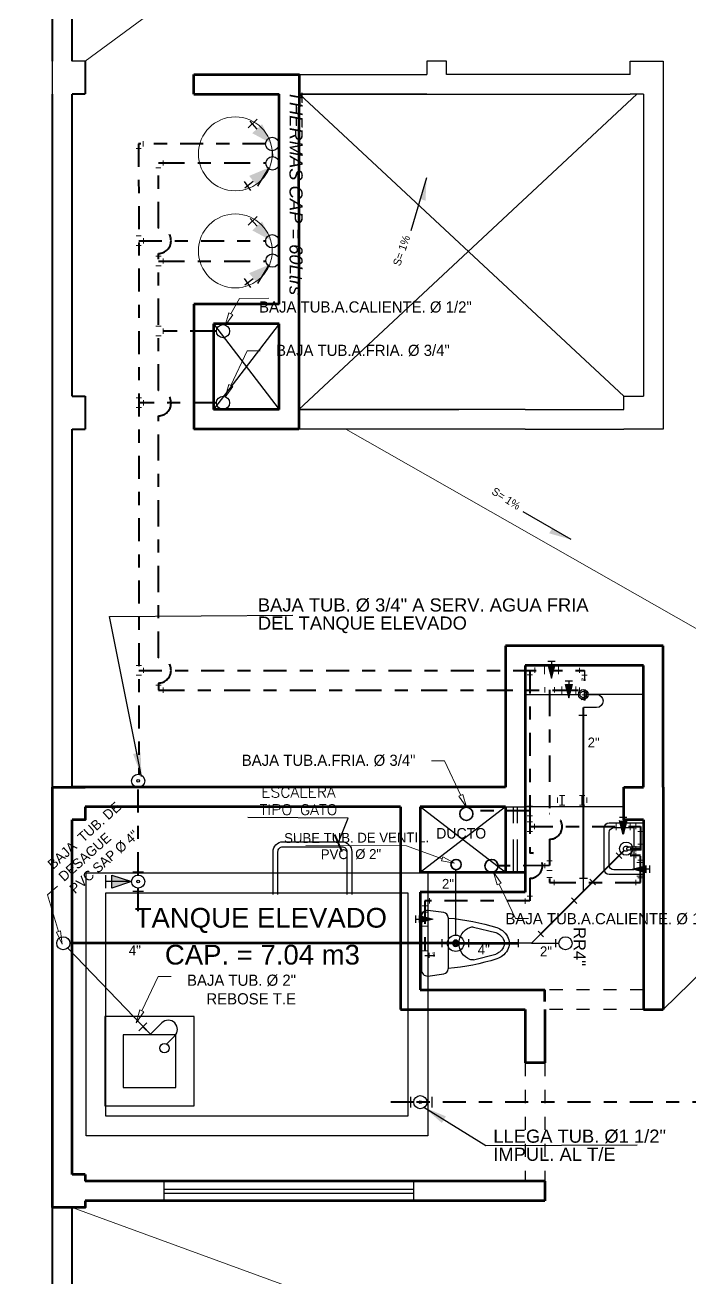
# Model space of a CAD drawing. Header units: metres. Extents: x 1996 to 3973, y 1777 to 3610.
# Drawn here: x 2066.5 to 2071.57, y 1788.77 to 1798.3 of the extents above; entities that cross this region are included whole.
import ezdxf

# ---------------------------------------------------------------- set-up
doc = ezdxf.new("R2010")
doc.units = ezdxf.units.M
for name, pattern in [('ACAD_ISO07W100', [3, 0, -3]), ('DASHDOT', [1, 0.5, -0.25, 0, -0.25]), ('DASHDOT2', [0.5, 0.25, -0.125, 0, -0.125]), ('HIDDEN', [0.375, 0.25, -0.125])]:
    doc.linetypes.add(name, pattern=pattern)
for name, color, linetype in [('0.1', 24, 'Continuous'), ('0.2', 2, 'Continuous'), ('0.3', 3, 'Continuous'), ('0.4', 4, 'Continuous'), ('AMBIENTES', 2, 'Continuous'), ('muro', 5, 'Continuous'), ('MURO-BAJO', 7, 'Continuous'), ('MUROS-ALTOS', 9, 'Continuous'), ('piso', 8, 'Continuous'), ('PROYECCION DE VIGA', 4, 'ACAD_ISO07W100'), ('PUNTO DESAGUE', 4, 'Continuous'), ('PUNTOS 0.3', 3, 'Continuous'), ('PUNTOS 0.4', 4, 'Continuous'), ('subtitulos-cori', 3, 'Continuous'), ('TEX', 1, 'Continuous'), ('TEXT', 4, 'Continuous'), ('TEXTO 0.3', 3, 'Continuous'), ('tub de  desague', 50, 'Continuous')]:
    doc.layers.add(name, color=color, linetype=linetype)
for name, color, linetype, lineweight in [('ACCESORIO', 151, 'Continuous', 25), ('Accesorios', 31, 'Continuous', 20), ('Agua', 130, 'Continuous', 25), ('AGUA CALIENTE', 3, 'DASHDOT', 40), ('AGUA FRIA', 4, 'DASHDOT', 40), ('CASCO', 252, 'Continuous', 9), ('DESAGUE-1', 1, 'Continuous', 70), ('P-SANIT', 21, 'Continuous', 18), ('puerta', 34, 'Continuous', 18), ('TEX-CORTE', 31, 'Continuous', 13), ('TEXTO INSTALACIONES', 3, 'Continuous', 30), ('ventana alta', 210, 'HIDDEN', 25), ('ventana baja', 3, 'Continuous', 25)]:
    doc.layers.add(name, color=color, linetype=linetype, lineweight=lineweight)
doc.styles.add('A-1', font='swissel.ttf', dxfattribs={"height": 0.1})
doc.styles.add('Arial Curr', font='ariali.ttf')
doc.styles.add('CANGREJO80', font='romans.shx', dxfattribs={"width": 1.08, "height": 0.08})
doc.styles.add('F-80', font='arial.ttf', dxfattribs={"height": 0.1})
doc.styles.add('huber', font='comic.ttf', dxfattribs={"height": 0.13})
doc.styles.add('L-80', font='stylu.ttf', dxfattribs={"height": 0.1})
doc.styles.add('R80-50', font='ROMANS.shx', dxfattribs={"width": 1.3, "height": 0.075})
doc.dimstyles.new('1-50', dxfattribs={"dimtxt": 0.1, "dimasz": 0.1, "dimexe": 0.1, "dimexo": 0.1, "dimgap": 0.1, "dimtad": 2, "dimzin": 1, "dimdsep": 46, "dimtxsty": 'R80-50', "dimblk": 'ARCHTICK', "dimcen": 0.09, "dimdle": 0.1, "dimclrd": 256, "dimclre": 256, "dimclrt": 3, "dimaunit": 1, "dimazin": 0, "dimtfac": 1, "dimtix": 1, "dimtmove": 0, "dimatfit": 3, "dimldrblk": 'ARCHTICK', "dimfxl": 1, "dimtolj": 1, "dimtzin": 0, "dimarcsym": 0})
doc.dimstyles.new('NOTA', dxfattribs={"dimtxt": 0.18, "dimasz": 0.18, "dimexe": 0.08, "dimexo": 0.1, "dimgap": 0.09, "dimtad": 1, "dimtoh": 1, "dimzin": 0, "dimdsep": 46, "dimtxsty": 'L-80', "dimcen": 0.09, "dimdle": 0.1, "dimclrd": 7, "dimclrt": 4, "dimadec": 0, "dimazin": 0, "dimtfac": 1, "dimtofl": 0, "dimtmove": 0, "dimatfit": 3, "dimfxl": 1, "dimtolj": 1, "dimtzin": 0, "dimarcsym": 0})

# ---------------------------------------------------------------- blocks, each defined once
blk = doc.blocks.new('inodoro')
at = {"layer": 'subtitulos-cori'}
for p, q in [((1585.5056, 993.2518), (1585.5056, 993.6423)), ((1585.6989, 993.5722), (1585.868, 993.5298)), ((1585.6987, 993.324), (1585.868, 993.3645))]:
    blk.add_line(p, q, dxfattribs=at)
for points in [[(1585.5056, 993.2518, -0.375116), (1585.4725, 993.2139), (1585.3495, 993.1972, -0.414214), (1585.3017, 993.245), (1585.3017, 993.6494, -0.414214), (1585.3495, 993.6972), (1585.4726, 993.6801, -0.374475), (1585.5056, 993.6423)], [(1585.8763, 993.328, 0.072735), (1585.9186, 993.3511, 0.106053), (1585.9566, 993.3948, 0.126698), (1585.9701, 993.4472, 0.126698), (1585.9566, 993.4996, 0.106053), (1585.9186, 993.5433, 0.072735), (1585.8763, 993.5663, 0.075527)], [(1585.868, 993.3645, 0.063348), (1585.8963, 993.3807, 0.106053), (1585.9241, 993.4126, 0.126698), (1585.933, 993.4472, 0.126698), (1585.9241, 993.4817, 0.106053), (1585.8963, 993.5137, 0.063348), (1585.868, 993.5298, 0.032432)]]:
    blk.add_lwpolyline(points, format="xyb", dxfattribs=at)
for radius in [0.0243, 0.0144]:
    blk.add_circle((1585.5627, 993.4472), radius, dxfattribs=at)
for centre, radius, start, end in [((1585.3638, 991.935), 1.7099, 72.55707, 85.24197), ((1585.7195, 993.4482), 0.1316, 112.00613, 248.16011), ((1585.6876, 993.5271), 0.0465, 75.92075, 112.00613), ((1585.3606, 994.9709), 1.7219, 274.83139, 287.4286), ((1585.6879, 993.3692), 0.0465, 248.16011, 283.45416)]:
    blk.add_arc(centre, radius, start, end, dxfattribs=at)
blk = doc.blocks.new('lavatorio')
at = {"layer": 'P-SANIT', "lineweight": 25}
for p, q in [((1585.5634, 994.2439), (1585.3017, 994.2439)), ((1585.527, 994.2075), (1585.3745, 994.2075)), ((1585.3745, 994.2075), (1585.3745, 994.0581)), ((1585.5634, 993.9233), (1585.5634, 994.1711)), ((1585.5998, 993.8869), (1585.5998, 994.2075)), ((1585.3196, 994.0581), (1585.4166, 994.0581)), ((1585.3196, 994.0363), (1585.3196, 994.0581)), ((1585.3196, 994.0363), (1585.4166, 994.0363)), ((1585.3196, 994.0363), (1585.4166, 994.0363)), ((1585.3745, 994.0363), (1585.3745, 993.8869)), ((1585.3017, 993.8504), (1585.5634, 993.8504)), ((1585.3745, 993.8869), (1585.527, 993.8869))]:
    blk.add_line(p, q, dxfattribs=at)
for centre, radius, start, end in [((1585.5634, 994.2075), 0.0364, 0, 90), ((1585.527, 994.1711), 0.0364, 0, 90), ((1585.4184, 994.0472), 0.0111, 260.69036, 99.30964), ((1585.4341, 994.0475), 0.0198, 215.06127, 148.72114), ((1585.527, 993.9233), 0.0364, 270, 0), ((1585.5634, 993.8869), 0.0364, 270, 0)]:
    blk.add_arc(centre, radius, start, end, dxfattribs=at)
blk = doc.blocks.new('_ARCHTICK')
at = {"color": 0, "linetype": 'ByBlock', "ltscale": 0.25, "const_width": 0.15}
blk.add_lwpolyline([(-0.5, -0.5), (0.5, 0.5)], dxfattribs=at)
blk = doc.blocks.new('LLAVE')
at = {"layer": '0.3'}
h = blk.add_hatch(color=256, dxfattribs=at)
h.paths.add_polyline_path([(453.0842, -43.9927), (453.0842, -44.1427), (453.1342, -43.9927)])
h.paths.add_polyline_path([(453.0842, -43.9927), (453.0342, -43.9927), (453.0842, -44.1427)])
for p, q in [((453.0342, -43.9427), (453.1342, -43.9427)), ((453.0842, -44.1427), (453.0842, -43.9427))]:
    blk.add_line(p, q, dxfattribs=at)
blk.add_lwpolyline([(453.1342, -43.9927), (453.0342, -43.9927), (453.0842, -44.1427)], close=True, dxfattribs=at)
blk = doc.blocks.new('TERM AGUA')
at = {"layer": 'Agua', "lineweight": 0, "style": 'A-1'}
for p in [(2308.2069, 1139.7761), (2308.2156, 1139.7761)]:
    blk.add_text('~', height=0.05, rotation=86.0206, dxfattribs=at).set_placement(p)
blk = doc.blocks.new('_ClosedBlank')
at = {"layer": 'TEXT', "color": 0, "lineweight": -2}
for p, q in [((-1, 0.167), (0, 0)), ((-1, 0.167), (-1, -0.167)), ((0, 0), (-1, -0.167))]:
    blk.add_line(p, q, dxfattribs=at)
blk = doc.blocks.new('li')
at = {"layer": 'TEX-CORTE', "color": 14}
blk.add_lwpolyline([(0.0426, 0.0905), (0.1661, 0.3529), (0.2661, 0.3529)], dxfattribs=at)
at = {"layer": 'TEX-CORTE', "color": 14, "xscale": 0.1, "yscale": 0.1, "zscale": 0.1, "rotation": 244.7908177663999}
blk.add_blockref('_ClosedBlank', (0, 0), dxfattribs=at)
blk = doc.blocks.new('135')
at = {"color": 6}
for q in [(2458.4627, 3486.3801), (2458.5334, 3486.2094)]:
    blk.add_line((2458.5334, 3486.3094), q, dxfattribs=at)
at = {"layer": 'PUNTOS 0.4'}
for p, q in [((2458.4839, 3486.4013), (2458.4414, 3486.3589)), ((2458.5034, 3486.2094), (2458.5634, 3486.2094))]:
    blk.add_line(p, q, dxfattribs=at)
blk = doc.blocks.new('Y0.8')
at = {"color": 4}
for p, q in [((-0.03, 0.1), (0.03, 0.1)), ((0.0919, -0.0495), (0.0495, -0.0919)), ((0.03, -0.1), (-0.03, -0.1))]:
    blk.add_line(p, q, dxfattribs=at)
at = {"color": 6}
for p, q in [((0, -0.1), (0, 0.1)), ((0, 0), (0.0707, -0.0707))]:
    blk.add_line(p, q, dxfattribs=at)
blk = doc.blocks.new('FLECHA')
blk.add_hatch(color=256).paths.add_polyline_path([(0.1, -0.05), (0.05, -0.05), (0.05, -0.25)])
blk.add_line((0.05, -0.25), (0.05, 0.25))

msp = doc.modelspace()

# ---------------------------------------------------------------- hatches: boundary and pattern name
h = msp.add_hatch(color=6)
h.dxf.hatch_style = 1
h.set_gradient(color1=(255, 0, 255), color2=(255, 51, 255), one_color=1, tint=0.6, name='CYLINDER')
h.paths.add_polyline_path([(2084.9181, 1776.7794), (2084.9181, 1805.3989), (2044.8521, 1805.3989), (2044.8521, 1776.7794)])
h.paths.add_polyline_path([(2084.8136, 1776.8884), (2084.8136, 1805.2944), (2044.9566, 1805.2944), (2044.9566, 1776.8884)], flags=16)
at = {"layer": 'ACCESORIO'}
for points in [[(2070.5393, 1793.437), (2070.483, 1793.437), (2070.5111, 1793.3315)], [(2070.5393, 1793.437), (2070.483, 1793.437), (2070.5111, 1793.3315)], [(2070.6717, 1793.287), (2070.6154, 1793.287), (2070.6436, 1793.1815)], [(2070.6717, 1793.287), (2070.6154, 1793.287), (2070.6436, 1793.1815)], [(2071.029, 1792.2477), (2071.0852, 1792.2477), (2071.0571, 1792.1422)], [(2071.029, 1792.2477), (2071.0852, 1792.2477), (2071.0571, 1792.1422)], [(2071.2347, 1791.9052), (2071.2347, 1791.849), (2071.1292, 1791.8771)], [(2071.2347, 1791.9052), (2071.2347, 1791.849), (2071.1292, 1791.8771)], [(2069.5008, 1791.4696), (2069.5008, 1791.5258), (2069.6063, 1791.4977)], [(2069.5008, 1791.4696), (2069.5008, 1791.5258), (2069.6063, 1791.4977)]]:
    msp.add_hatch(color=256, dxfattribs=at).paths.add_polyline_path(points)
at = {"layer": 'Agua', "linetype": 'Continuous'}
h = msp.add_hatch(color=4, dxfattribs=at)
h.paths.add_polyline_path([(2068.3605, 1797.4394), (2068.341, 1797.4216), (2068.2325, 1797.48), (2068.3075, 1797.5481)])
h.paths.add_polyline_path([(2068.341, 1797.4216), (2068.3605, 1797.4394), (2068.3792, 1797.4011)])
h = msp.add_hatch(color=4, dxfattribs=at)
h.paths.add_polyline_path([(2068.3205, 1797.2018), (2068.3371, 1797.1813), (2068.2728, 1797.0762), (2068.209, 1797.1549)])
h.paths.add_polyline_path([(2068.3371, 1797.1813), (2068.3205, 1797.2018), (2068.3597, 1797.2183)])
h = msp.add_hatch(color=4, dxfattribs=at)
h.paths.add_polyline_path([(2068.3605, 1796.6992), (2068.341, 1796.6815), (2068.2325, 1796.7399), (2068.3075, 1796.8079)])
h.paths.add_polyline_path([(2068.341, 1796.6815), (2068.3605, 1796.6992), (2068.3792, 1796.661)])
h = msp.add_hatch(color=4, dxfattribs=at)
h.paths.add_polyline_path([(2068.3205, 1796.4617), (2068.3371, 1796.4412), (2068.2728, 1796.3361), (2068.209, 1796.4148)])
h.paths.add_polyline_path([(2068.3371, 1796.4412), (2068.3205, 1796.4617), (2068.3597, 1796.4782)])

# ---------------------------------------------------------------- linework, layer by layer
for p, q in [((2070.5932, 1792.3661), (2070.5932, 1792.4395)), ((2070.7446, 1792.3661), (2070.7446, 1792.4395))]:
    msp.add_line(p, q)
at = {"color": 234}
for p, q in [((2067.5614, 1789.4426), (2069.4614, 1789.4426)), ((2067.5614, 1789.4126), (2069.4614, 1789.4126))]:
    msp.add_line(p, q, dxfattribs=at)
at = {"color": 1}
for points in [[(2066.9684, 1791.8487), (2069.5684, 1791.8487), (2069.5684, 1789.8487), (2066.9684, 1789.8487)], [(2067.1184, 1791.6987), (2069.4184, 1791.6987), (2069.4184, 1789.9987), (2067.1184, 1789.9987)]]:
    msp.add_lwpolyline(points, close=True, dxfattribs=at)
for centre in [(2067.3638, 1792.5497), (2067.3638, 1791.7833), (2069.5122, 1790.1042)]:
    msp.add_circle(centre, 0.01)
at = {"layer": '0.1'}
for p, q in [((2070.7287, 1793.2048), (2070.3114, 1793.2048)), ((2071.2114, 1793.2074), (2070.7787, 1793.2074))]:
    msp.add_line(p, q, dxfattribs=at)
msp.add_circle((2070.7537, 1793.2074), 0.025, dxfattribs=at)
at = {"layer": '0.2'}
msp.add_line((2071.0614, 1792.3526), (2070.3114, 1792.3526), dxfattribs=at)
for points in [[(2067.11, 1790.0762), (2067.79, 1790.0762), (2067.79, 1790.7562), (2067.11, 1790.7562)], [(2067.25, 1790.2162), (2067.65, 1790.2162), (2067.65, 1790.6162), (2067.25, 1790.6162)]]:
    msp.add_lwpolyline(points, close=True, dxfattribs=at)
at = {"layer": '0.3', "ltscale": 0.7}
for points in [[(2068.3906, 1791.6862), (2068.3906, 1792.0112, -0.414214), (2068.4656, 1792.0862), (2068.9156, 1792.0862, -0.414214), (2068.9906, 1792.0112), (2068.9906, 1791.6862)], [(2068.4281, 1791.6862), (2068.4281, 1792.0112, -0.414214), (2068.4656, 1792.0487), (2068.9156, 1792.0487, -0.414214), (2068.9531, 1792.0112), (2068.9531, 1791.6862)]]:
    msp.add_lwpolyline(points, format="xyb", dxfattribs=at)
at = {"layer": '0.3'}
for centre, radius in [((2068.0098, 1795.9734), 0.05), ((2067.3638, 1791.7833), 0.05), ((2067.5638, 1790.5154), 0.035), ((2067.5638, 1790.5154), 0.035)]:
    msp.add_circle(centre, radius, dxfattribs=at)
at = {"layer": '0.3', "color": 2}
for centre in [(2068.0098, 1795.4279), (2067.3638, 1792.5497), (2069.5122, 1790.1042)]:
    msp.add_circle(centre, 0.05, dxfattribs=at)
at = {"layer": '0.3', "color": 2, "lineweight": 35}
msp.add_circle((2069.8627, 1792.2992), 0.05, dxfattribs=at)
at = {"layer": '0.3', "lineweight": 35}
msp.add_circle((2070.0547, 1791.9026), 0.05, dxfattribs=at)
at = {"layer": '0.3', "color": 6}
msp.add_circle((2066.7936, 1791.3137), 0.05, dxfattribs=at)
at = {"layer": '0.4', "lineweight": 40}
for p, q in [((2066.7114, 1798.0276), (2066.7114, 1802.7026)), ((2066.8614, 1798.0276), (2066.8614, 1800.5813)), ((2066.9614, 1798.0276), (2066.9614, 1797.7796)), ((2066.7114, 1795.1776), (2066.7114, 1797.7776)), ((2066.8614, 1795.4776), (2066.8614, 1797.7776)), ((2066.8614, 1795.4776), (2066.8614, 1797.7776)), ((2066.9614, 1797.7776), (2066.8614, 1797.7776)), ((2066.8614, 1795.4776), (2066.9614, 1795.4776)), ((2066.9614, 1795.4776), (2066.9614, 1795.2276)), ((2066.8614, 1792.5026), (2066.8614, 1795.2276)), ((2066.8614, 1795.2276), (2066.9614, 1795.2276)), ((2066.7114, 1794.9276), (2066.7114, 1795.1776)), ((2066.7114, 1792.5026), (2066.7114, 1794.9276)), ((2066.7114, 1787.0026), (2066.7114, 1789.3026)), ((2066.8614, 1787.0026), (2066.8614, 1789.3026))]:
    msp.add_line(p, q, dxfattribs=at)
at = {"layer": '0.4'}
for p, q in [((2066.7114, 1797.7776), (2066.7114, 1798.0276)), ((2066.8614, 1798.0276), (2066.8614, 1798.0776)), ((2066.9614, 1798.0276), (2066.8614, 1798.0276)), ((2068.5914, 1797.9276), (2069.5614, 1797.9276)), ((2068.5914, 1797.9276), (2069.5614, 1797.9276)), ((2071.1114, 1797.9276), (2069.7114, 1797.9276)), ((2068.5864, 1797.7776), (2069.7114, 1797.7775)), ((2068.5864, 1795.3776), (2071.1614, 1797.7776)), ((2069.5614, 1797.7776), (2068.5914, 1797.7776)), ((2068.5914, 1797.7776), (2071.0614, 1795.4776)), ((2069.7114, 1797.7776), (2071.1114, 1797.7776)), ((2071.2114, 1797.7776), (2071.2114, 1795.4776)), ((2071.3614, 1797.7776), (2071.3614, 1795.4776)), ((2070.3114, 1795.3776), (2068.5864, 1795.3776)), ((2068.5864, 1795.3776), (2069.8064, 1795.3776)), ((2070.3114, 1795.3776), (2071.0614, 1795.3776)), ((2070.1614, 1795.2276), (2068.5864, 1795.2276)), ((2069.8064, 1795.2276), (2068.5864, 1795.2276)), ((2070.3114, 1795.2276), (2070.1614, 1795.2276)), ((2070.3114, 1795.2276), (2071.0614, 1795.2276))]:
    msp.add_line(p, q, dxfattribs=at)
at = {"layer": '0.4', "ltscale": 0.35}
for p, q in [((2067.3238, 1791.8583), (2067.4038, 1791.8583)), ((2067.4038, 1791.7083), (2067.3238, 1791.7083)), ((2069.4372, 1790.1442), (2069.4372, 1790.0642)), ((2069.6005, 1790.1442), (2069.6005, 1790.0642))]:
    msp.add_line(p, q, dxfattribs=at)
at = {"layer": '0.4'}
for points in [[(2069.7114, 1797.9276), (2069.7114, 1798.0276), (2069.5614, 1798.0276), (2069.5614, 1797.9276)], [(2071.1114, 1797.9276), (2071.1114, 1798.0276), (2071.3614, 1798.0276)], [(2071.3614, 1798.0276), (2071.3614, 1798.0276), (2071.3614, 1797.7776)], [(2069.5614, 1797.7776), (2069.5614, 1797.7776), (2069.7114, 1797.7776)], [(2071.2114, 1797.7776), (2071.1114, 1797.7776)], [(2071.0614, 1795.3776), (2071.0614, 1795.4776), (2071.2114, 1795.4776)], [(2071.3614, 1795.4776), (2071.3614, 1795.2276), (2071.0614, 1795.2276)]]:
    msp.add_lwpolyline(points, dxfattribs=at)
at = {"layer": 'ACCESORIO'}
for p, q in [((2070.483, 1793.4615), (2070.5393, 1793.4615)), ((2070.483, 1793.4615), (2070.5393, 1793.4615)), ((2070.483, 1793.437), (2070.5111, 1793.3315)), ((2070.483, 1793.437), (2070.5111, 1793.3315)), ((2070.5111, 1793.4615), (2070.5111, 1793.437)), ((2070.5111, 1793.4615), (2070.5111, 1793.437)), ((2070.5111, 1793.3315), (2070.5393, 1793.437)), ((2070.5111, 1793.3315), (2070.5393, 1793.437)), ((2070.6154, 1793.3115), (2070.6717, 1793.3115)), ((2070.6154, 1793.3115), (2070.6717, 1793.3115)), ((2070.6154, 1793.287), (2070.6436, 1793.1815)), ((2070.6154, 1793.287), (2070.6436, 1793.1815)), ((2070.6436, 1793.3115), (2070.6436, 1793.287)), ((2070.6436, 1793.3115), (2070.6436, 1793.287)), ((2070.6436, 1793.1815), (2070.6717, 1793.287)), ((2070.6436, 1793.1815), (2070.6717, 1793.287)), ((2071.0852, 1792.2722), (2071.029, 1792.2722)), ((2071.0852, 1792.2722), (2071.029, 1792.2722)), ((2071.0571, 1792.2722), (2071.0571, 1792.2477)), ((2071.0571, 1792.2722), (2071.0571, 1792.2477)), ((2071.0571, 1792.1422), (2071.029, 1792.2477)), ((2071.0571, 1792.1422), (2071.029, 1792.2477)), ((2071.0852, 1792.2477), (2071.0571, 1792.1422)), ((2071.0852, 1792.2477), (2071.0571, 1792.1422)), ((2071.1292, 1791.8771), (2071.2347, 1791.9052)), ((2071.1292, 1791.8771), (2071.2347, 1791.9052)), ((2071.2592, 1791.849), (2071.2592, 1791.9052)), ((2071.2592, 1791.849), (2071.2592, 1791.9052)), ((2071.2347, 1791.849), (2071.1292, 1791.8771)), ((2071.2347, 1791.849), (2071.1292, 1791.8771)), ((2071.2592, 1791.8771), (2071.2347, 1791.8771)), ((2069.4763, 1791.5258), (2069.4763, 1791.4696)), ((2069.4763, 1791.5258), (2069.4763, 1791.4696)), ((2069.5008, 1791.5258), (2069.6063, 1791.4977)), ((2069.5008, 1791.5258), (2069.6063, 1791.4977)), ((2069.4763, 1791.4977), (2069.5008, 1791.4977)), ((2069.4763, 1791.4977), (2069.5008, 1791.4977)), ((2069.6063, 1791.4977), (2069.5008, 1791.4696)), ((2069.6063, 1791.4977), (2069.5008, 1791.4696))]:
    msp.add_line(p, q, dxfattribs=at)
at = {"layer": 'Accesorios'}
for p, q in [((2067.403, 1797.3792), (2067.403, 1797.4192)), ((2067.403, 1797.4192), (2067.403, 1797.3792)), ((2067.3874, 1797.3625), (2067.3474, 1797.3625)), ((2067.5531, 1797.2332), (2067.5531, 1797.2732)), ((2067.5531, 1797.2732), (2067.5531, 1797.2332)), ((2067.5375, 1797.2165), (2067.4975, 1797.2165)), ((2067.3877, 1796.6978), (2067.3477, 1796.6978)), ((2067.4034, 1796.6411), (2067.4034, 1796.6811)), ((2067.4034, 1796.6811), (2067.4034, 1796.6411)), ((2067.3877, 1796.6244), (2067.3477, 1796.6244)), ((2067.5378, 1796.5436), (2067.4978, 1796.5436)), ((2067.5378, 1796.4702), (2067.4978, 1796.4702)), ((2067.5535, 1796.4869), (2067.5535, 1796.5269)), ((2067.5535, 1796.5269), (2067.5535, 1796.4869)), ((2067.5377, 1796.0102), (2067.4977, 1796.0102)), ((2067.5534, 1795.9534), (2067.5534, 1795.9934)), ((2067.5534, 1795.9934), (2067.5534, 1795.9534)), ((2067.5377, 1795.9367), (2067.4977, 1795.9367)), ((2067.3883, 1795.4646), (2067.3483, 1795.4646)), ((2067.404, 1795.4079), (2067.404, 1795.4479)), ((2067.404, 1795.4479), (2067.404, 1795.4079)), ((2067.3883, 1795.3912), (2067.3483, 1795.3912)), ((2067.3893, 1793.4279), (2067.3493, 1793.4279)), ((2067.405, 1793.3712), (2067.405, 1793.4112)), ((2067.405, 1793.4112), (2067.405, 1793.3712)), ((2070.3097, 1793.372), (2070.3097, 1793.412)), ((2070.3832, 1793.372), (2070.3832, 1793.412)), ((2070.4584, 1793.4193), (2070.4584, 1793.363)), ((2070.4584, 1793.4193), (2070.4584, 1793.363)), ((2070.5639, 1793.4193), (2070.5639, 1793.363)), ((2070.5639, 1793.4193), (2070.5639, 1793.363)), ((2070.7254, 1793.3712), (2070.7254, 1793.4112)), ((2070.7254, 1793.3712), (2070.7254, 1793.4112)), ((2067.3893, 1793.3545), (2067.3493, 1793.3545)), ((2070.3665, 1793.3564), (2070.3265, 1793.3564)), ((2070.3265, 1793.3564), (2070.3665, 1793.3564)), ((2070.7421, 1793.3555), (2070.7821, 1793.3555)), ((2070.7821, 1793.3555), (2070.7421, 1793.3555)), ((2070.7421, 1793.3555), (2070.7821, 1793.3555)), ((2070.7821, 1793.3555), (2070.7421, 1793.3555)), ((2067.5378, 1793.2779), (2067.4978, 1793.2779)), ((2067.5535, 1793.2212), (2067.5535, 1793.2612)), ((2067.5535, 1793.2612), (2067.5535, 1793.2212)), ((2070.4597, 1793.2229), (2070.4597, 1793.2629)), ((2070.5332, 1793.2229), (2070.5332, 1793.2629)), ((2070.5908, 1793.2693), (2070.5908, 1793.213)), ((2070.5908, 1793.2693), (2070.5908, 1793.213)), ((2070.6963, 1793.2693), (2070.6963, 1793.213)), ((2070.6963, 1793.2693), (2070.6963, 1793.213)), ((2070.7253, 1793.2212), (2070.7253, 1793.2612)), ((2070.7253, 1793.2212), (2070.7253, 1793.2612)), ((2070.5165, 1793.2072), (2070.4765, 1793.2072)), ((2070.4765, 1793.2072), (2070.5165, 1793.2072)), ((2070.742, 1793.2055), (2070.782, 1793.2055)), ((2070.782, 1793.2055), (2070.742, 1793.2055)), ((2070.742, 1793.2055), (2070.782, 1793.2055)), ((2070.782, 1793.2055), (2070.742, 1793.2055)), ((2070.5576, 1792.3828), (2070.5576, 1792.4228)), ((2070.5576, 1792.4228), (2070.5576, 1792.3828)), ((2070.5732, 1792.4395), (2070.6132, 1792.4395)), ((2070.5732, 1792.3661), (2070.6132, 1792.3661)), ((2070.7646, 1792.4395), (2070.7246, 1792.4395)), ((2070.7646, 1792.3661), (2070.7246, 1792.3661)), ((2070.7803, 1792.3828), (2070.7803, 1792.4228)), ((2070.7803, 1792.4228), (2070.7803, 1792.3828)), ((2070.3108, 1792.3001), (2070.3108, 1792.3401)), ((2070.3108, 1792.3401), (2070.3108, 1792.3001)), ((2070.3265, 1792.3568), (2070.3665, 1792.3568)), ((2070.3265, 1792.2834), (2070.3665, 1792.2834)), ((2070.3665, 1792.2386), (2070.3265, 1792.2386)), ((2070.3821, 1792.1819), (2070.3821, 1792.2219)), ((2070.3821, 1792.2219), (2070.3821, 1792.1819)), ((2071.0044, 1792.23), (2071.0044, 1792.1738)), ((2071.0044, 1792.23), (2071.0044, 1792.1738)), ((2071.1098, 1792.23), (2071.1098, 1792.1738)), ((2071.1098, 1792.23), (2071.1098, 1792.1738)), ((2071.1532, 1792.1819), (2071.1532, 1792.2219)), ((2071.1532, 1792.2219), (2071.1532, 1792.1819)), ((2070.3665, 1792.1652), (2070.3265, 1792.1652)), ((2071.1689, 1792.1652), (2071.2089, 1792.1652)), ((2071.1522, 1792.053), (2071.1522, 1792.013)), ((2071.1522, 1791.9617), (2071.1522, 1792.0017)), ((2071.1689, 1792.0687), (2071.2089, 1792.0687)), ((2071.2089, 1792.0687), (2071.1689, 1792.0687)), ((2070.4608, 1791.9246), (2070.4608, 1791.8846)), ((2070.4764, 1791.9413), (2070.5164, 1791.9413)), ((2071.217, 1791.9298), (2071.1608, 1791.9298)), ((2071.217, 1791.9298), (2071.1608, 1791.9298)), ((2071.1689, 1791.9461), (2071.2089, 1791.9461)), ((2071.2089, 1791.9461), (2071.1689, 1791.9461)), ((2070.4764, 1791.8679), (2070.5164, 1791.8679)), ((2070.5164, 1791.8137), (2070.4764, 1791.8137)), ((2070.5321, 1791.757), (2070.5321, 1791.797)), ((2070.5321, 1791.797), (2070.5321, 1791.757)), ((2071.1532, 1791.7559), (2071.1532, 1791.7959)), ((2071.1532, 1791.7959), (2071.1532, 1791.7559)), ((2071.217, 1791.8244), (2071.1608, 1791.8244)), ((2071.217, 1791.8244), (2071.1608, 1791.8244)), ((2071.1689, 1791.8126), (2071.2089, 1791.8126)), ((2069.5666, 1791.5993), (2069.5266, 1791.5993)), ((2069.5823, 1791.616), (2069.5823, 1791.656)), ((2069.5823, 1791.656), (2069.5823, 1791.616)), ((2070.3108, 1791.615), (2070.3108, 1791.655)), ((2070.3108, 1791.655), (2070.3108, 1791.615)), ((2070.3265, 1791.6717), (2070.3665, 1791.6717)), ((2069.5185, 1791.5504), (2069.5747, 1791.5504)), ((2069.5185, 1791.5504), (2069.5747, 1791.5504)), ((2069.5185, 1791.445), (2069.5747, 1791.445)), ((2069.5185, 1791.445), (2069.5747, 1791.445)), ((2069.5297, 1791.2565), (2069.5697, 1791.2565)), ((2069.5297, 1791.2565), (2069.5697, 1791.2565)), ((2069.5805, 1791.2019), (2069.5805, 1791.2419)), ((2069.5805, 1791.2419), (2069.5805, 1791.2019)), ((2069.5805, 1791.2019), (2069.5805, 1791.2419)), ((2069.5805, 1791.2419), (2069.5805, 1791.2019))]:
    msp.add_line(p, q, dxfattribs=at)
at = {"layer": 'Agua', "color": 4, "linetype": 'Continuous'}
for p, q in [((2068.2697, 1797.5867), (2068.2026, 1797.521)), ((2068.2692, 1797.5113), (2068.2155, 1797.5705)), ((2068.3597, 1797.2183), (2068.2728, 1797.0762)), ((2068.1713, 1797.113), (2068.2185, 1797.0447)), ((2068.2386, 1797.1124), (2068.1765, 1797.0621)), ((2068.2697, 1796.8466), (2068.2026, 1796.7809)), ((2068.2692, 1796.7711), (2068.2155, 1796.8303)), ((2068.3597, 1796.4782), (2068.2728, 1796.3361)), ((2068.1713, 1796.3728), (2068.2185, 1796.3046)), ((2068.2386, 1796.3723), (2068.1765, 1796.322))]:
    msp.add_line(p, q, dxfattribs=at)
at = {"layer": 'Agua'}
for p, q in [((2070.7621, 1793.3912), (2070.7621, 1793.3132)), ((2070.7621, 1793.3912), (2070.7621, 1793.3132)), ((2071.1889, 1792.033), (2071.1109, 1792.033)), ((2069.5466, 1791.2219), (2069.6228, 1791.2219)), ((2069.5466, 1791.2219), (2069.6228, 1791.2219))]:
    msp.add_line(p, q, dxfattribs=at)
at = {"layer": 'Agua', "color": 4, "linetype": 'Continuous'}
for centre in [(2068.3843, 1797.3978), (2068.387, 1797.2505), (2068.3843, 1796.6576), (2068.387, 1796.5103)]:
    msp.add_circle(centre, 0.0509, dxfattribs=at)
at = {"layer": 'AGUA CALIENTE', "linetype": 'DASHDOT2', "ltscale": 0.8}
for p, q in [((2067.5175, 1797.2532), (2068.3362, 1797.2532)), ((2067.5177, 1796.7575), (2067.5177, 1797.2532)), ((2067.5177, 1795.5207), (2067.5177, 1796.5648)), ((2067.5178, 1796.5069), (2068.3362, 1796.5069)), ((2067.9598, 1795.9734), (2067.5177, 1795.9734)), ((2067.5177, 1793.4873), (2067.5177, 1795.3281)), ((2067.3693, 1793.2412), (2067.3694, 1793.2412)), ((2067.5177, 1793.2947), (2067.5178, 1793.2412)), ((2067.5178, 1793.2412), (2070.7621, 1793.2412)), ((2070.4965, 1793.242), (2070.4964, 1792.2982)), ((2070.762, 1793.2412), (2070.762, 1793.1632)), ((2070.762, 1793.2412), (2070.762, 1793.1632)), ((2070.4964, 1792.1056), (2070.4964, 1791.777)), ((2071.1889, 1791.9817), (2071.1109, 1791.9818)), ((2071.1889, 1791.777), (2071.1889, 1791.9817)), ((2070.4964, 1791.9056), (2070.1047, 1791.9026)), ((2070.4964, 1791.777), (2071.1889, 1791.777))]:
    msp.add_line(p, q, dxfattribs=at)
for centre in [(2067.5177, 1796.6611), (2067.5177, 1795.4244), (2067.5177, 1793.391), (2070.4964, 1792.2019)]:
    msp.add_arc(centre, 0.0963, 270, 90, dxfattribs=at)
at = {"layer": 'AGUA FRIA', "ltscale": 0.35}
for p, q in [((2067.3674, 1797.3992), (2067.3697, 1792.5993)), ((2068.3334, 1797.3978), (2067.3674, 1797.3992)), ((2067.3677, 1796.6611), (2068.3392, 1796.6611)), ((2067.9598, 1795.4279), (2067.3683, 1795.4279)), ((2067.3693, 1793.3912), (2070.7621, 1793.3912)), ((2070.3465, 1793.3912), (2070.3465, 1792.3212)), ((2067.3638, 1791.8333), (2067.3638, 1792.4997)), ((2070.3465, 1792.3212), (2069.9076, 1792.3212)), ((2070.3465, 1792.3212), (2070.3465, 1792.0008)), ((2070.3465, 1792.2019), (2071.1889, 1792.2019)), ((2071.1889, 1792.2019), (2071.1889, 1792.033)), ((2070.3465, 1791.8081), (2070.3465, 1791.636)), ((2067.3609, 1791.7333), (2067.3609, 1791.5549)), ((2070.3465, 1791.636), (2069.5466, 1791.636)), ((2069.5466, 1791.636), (2069.5466, 1791.2219)), ((2069.4622, 1790.1042), (2069.2838, 1790.1042)), ((2072.2336, 1790.1042), (2069.4184, 1790.1042))]:
    msp.add_line(p, q, dxfattribs=at)
msp.add_arc((2070.3465, 1791.9045), 0.0963, 270, 90, dxfattribs=at)
at = {"layer": 'CASCO', "linetype": 'Continuous'}
for p, q in [((2071.2573, 1801.1994), (2066.9614, 1798.0276)), ((2073.3245, 1792.7324), (2068.9443, 1795.2276)), ((2073.3245, 1792.7324), (2071.3614, 1790.8085)), ((2071.539, 1787.5945), (2066.8614, 1789.3026))]:
    msp.add_line(p, q, dxfattribs=at)
at = {"layer": 'DESAGUE-1'}
for q in [(2066.8436, 1791.3137), (2070.2592, 1791.3137)]:
    msp.add_line((2069.7816, 1791.3137), q, dxfattribs=at)
at = {"layer": 'muro', "lineweight": 60}
for p, q in [((2067.7864, 1797.9276), (2068.5914, 1797.9276)), ((2067.7864, 1797.7776), (2067.7864, 1797.9276)), ((2068.5864, 1796.9356), (2068.5914, 1797.9276)), ((2067.7864, 1797.7776), (2068.4364, 1797.7776)), ((2068.4364, 1797.6276), (2068.4364, 1797.7776)), ((2068.4364, 1796.9356), (2068.4364, 1797.6276)), ((2068.4364, 1796.1776), (2068.4364, 1796.9356)), ((2068.5864, 1796.9356), (2068.5864, 1795.2276)), ((2068.4364, 1796.1776), (2067.7864, 1796.1776)), ((2067.7864, 1796.1776), (2067.7864, 1795.3776)), ((2068.4364, 1796.0276), (2067.9364, 1796.0276)), ((2067.9364, 1796.0276), (2067.9364, 1795.3776)), ((2068.4364, 1795.3776), (2068.4364, 1796.0276)), ((2068.4364, 1795.3776), (2068.4364, 1796.0276)), ((2067.7864, 1795.3776), (2067.7864, 1795.2276)), ((2068.4364, 1795.3776), (2067.9364, 1795.3776)), ((2068.5864, 1795.2276), (2067.7864, 1795.2276)), ((2070.1614, 1793.5776), (2070.1614, 1792.5026)), ((2071.3614, 1793.5776), (2070.1614, 1793.5776)), ((2071.3614, 1792.5026), (2071.3614, 1793.5776)), ((2070.3114, 1793.4276), (2070.3114, 1791.7026)), ((2071.2114, 1793.4276), (2070.3114, 1793.4276)), ((2071.2114, 1792.5026), (2071.2114, 1793.4276)), ((2068.2521, 1792.5026), (2066.8614, 1792.5026)), ((2068.2521, 1792.5026), (2066.8614, 1792.5026)), ((2070.1614, 1792.5026), (2068.166, 1792.5026)), ((2070.1614, 1792.5026), (2068.166, 1792.5026)), ((2070.3114, 1792.5026), (2070.3114, 1792.5026)), ((2071.0614, 1792.5026), (2071.2114, 1792.5026)), ((2071.0614, 1792.2526), (2071.0614, 1792.5026)), ((2071.3614, 1792.5026), (2071.3614, 1790.8085)), ((2069.3614, 1792.3526), (2066.9614, 1792.3526)), ((2069.3614, 1792.3526), (2069.3614, 1790.8085)), ((2070.1614, 1792.3526), (2069.5114, 1792.3526)), ((2069.5114, 1792.3526), (2069.5114, 1791.8526)), ((2070.1614, 1792.3526), (2070.1614, 1791.8526)), ((2066.7114, 1789.3026), (2066.7114, 1792.2526)), ((2066.8614, 1789.5526), (2066.8614, 1792.2526)), ((2071.2114, 1792.2526), (2071.0614, 1792.2526)), ((2071.2114, 1792.2526), (2071.2114, 1790.8085)), ((2070.3114, 1791.8526), (2069.5114, 1791.8526)), ((2070.3114, 1791.7026), (2069.5114, 1791.7026)), ((2069.5114, 1791.7026), (2069.5114, 1790.9585)), ((2069.5114, 1790.9585), (2070.4614, 1790.9585)), ((2070.4614, 1790.871), (2070.4614, 1790.9585)), ((2069.3614, 1790.8085), (2070.3114, 1790.8085)), ((2070.3114, 1790.8085), (2070.3114, 1790.4026)), ((2070.4614, 1790.8085), (2070.4614, 1790.4026)), ((2071.2114, 1790.8085), (2071.3614, 1790.8085)), ((2070.4614, 1790.4026), (2070.3114, 1790.4026)), ((2066.9614, 1789.5526), (2066.8614, 1789.5526)), ((2070.3114, 1789.5026), (2066.9614, 1789.5026)), ((2070.4614, 1789.5026), (2070.3114, 1789.5026)), ((2070.4614, 1789.5026), (2070.4614, 1789.3526)), ((2070.4614, 1789.3526), (2066.9614, 1789.3526))]:
    msp.add_line(p, q, dxfattribs=at)
for points in [[(2066.7114, 1792.2526), (2066.7114, 1792.5026)], [(2066.7114, 1792.5026), (2066.9614, 1792.5026)], [(2066.9614, 1792.3526), (2066.9614, 1792.2526), (2066.8614, 1792.2526)], [(2066.9614, 1789.5526), (2066.9614, 1789.5026)], [(2066.9614, 1789.5526), (2066.9614, 1789.5026)], [(2066.9614, 1789.3526), (2066.9614, 1789.3026), (2066.7114, 1789.3026)], [(2066.9614, 1789.3526), (2066.9614, 1789.3026), (2066.8614, 1789.3026)]]:
    msp.add_lwpolyline(points, dxfattribs=at)
at = {"layer": 'MURO-BAJO'}
msp.add_line((2068.3843, 1797.3468), (2068.3856, 1797.3014), dxfattribs=at)
at = {"layer": 'piso'}
for p, q in [((2067.9364, 1796.0276), (2068.4364, 1795.3776)), ((2068.4364, 1796.0276), (2067.9364, 1795.3776)), ((2070.1614, 1791.8526), (2069.5114, 1792.3526)), ((2070.1614, 1792.3526), (2069.5114, 1791.8526))]:
    msp.add_line(p, q, dxfattribs=at)
at = {"layer": 'PROYECCION DE VIGA', "ltscale": 0.035}
for p, q in [((2071.2114, 1790.9585), (2070.4614, 1790.9585)), ((2071.2114, 1790.8085), (2070.4614, 1790.8085)), ((2070.3114, 1790.4026), (2070.3114, 1789.5026)), ((2070.4614, 1790.4026), (2070.4614, 1789.5026))]:
    msp.add_line(p, q, dxfattribs=at)
at = {"layer": 'puerta'}
for centre in [(2068.1035, 1797.3228), (2068.1035, 1796.584)]:
    msp.add_circle(centre, 0.2814, dxfattribs=at)
at = {"layer": 'PUNTO DESAGUE'}
for p, q in [((2070.7798, 1793.0474), (2070.7198, 1793.047)), ((2067.4295, 1790.7076), (2067.37, 1790.6483))]:
    msp.add_line(p, q, dxfattribs=at)
msp.add_lwpolyline([(2067.5805, 1790.5461), (2067.6425, 1790.6079, 1), (2067.5437, 1790.7071), (2067.4569, 1790.6206), (2067.3997, 1790.678)], format="xyb", dxfattribs=at)
at = {"layer": 'PUNTOS 0.3', "color": 114}
for p, q in [((2069.678, 1791.2837), (2069.678, 1791.3437)), ((2069.8813, 1791.2837), (2069.8813, 1791.3437))]:
    msp.add_line(p, q, dxfattribs=at)
msp.add_lwpolyline([(2070.7912, 1793.2076), (2070.8537, 1793.2078, -1), (2070.8539, 1793.1078), (2070.7544, 1793.1076)], format="xyb", dxfattribs=at)
for centre, radius in [((2070.7537, 1793.2074), 0.0375), ((2071.079, 1792.0341), 0.05), ((2069.7816, 1791.3137), 0.0625), ((2070.6173, 1791.3137), 0.05)]:
    msp.add_circle(centre, radius, dxfattribs=at)
at = {"layer": 'PUNTOS 0.3', "color": 6, "lineweight": 35}
msp.add_circle((2069.7847, 1791.9129), 0.0393, dxfattribs=at)
at = {"layer": 'PUNTOS 0.4'}
for p, q in [((2071.0472, 1791.9598), (2071.0048, 1792.0022)), ((2070.5423, 1791.3437), (2070.5423, 1791.2837))]:
    msp.add_line(p, q, dxfattribs=at)
at = {"layer": 'TEX-CORTE', "color": 14}
for points in [[(2068.0691, 1796.1057), (2068.1357, 1796.2207), (2068.3584, 1796.2233)], [(2069.6781, 1791.9573), (2069.4066, 1792.055), (2068.6392, 1792.0567)]]:
    msp.add_lwpolyline(points, dxfattribs=at)
at = {"layer": 'tub de  desague', "color": 2, "lineweight": 40}
for p, q in [((2070.7546, 1791.8091), (2070.7546, 1793.1076)), ((2070.4299, 1791.3844), (2071.065, 1792.02))]:
    msp.add_line(p, q, dxfattribs=at)
at = {"layer": 'tub de  desague', "color": 2}
for p, q in [((2069.7816, 1791.3762), (2069.7816, 1791.8737)), ((2070.3592, 1791.3137), (2070.5673, 1791.3137)), ((2066.8281, 1791.2776), (2067.4569, 1790.6206))]:
    msp.add_line(p, q, dxfattribs=at)
at = {"layer": 'ventana alta', "color": 234}
for p, q in [((2070.2214, 1791.8526), (2070.2214, 1792.3526)), ((2070.2514, 1791.8526), (2070.2514, 1792.3526))]:
    msp.add_line(p, q, dxfattribs=at)
at = {"layer": 'ventana baja', "color": 3}
for p, q in [((2067.5614, 1789.3526), (2067.5614, 1789.5026)), ((2067.5614, 1789.5026), (2069.4614, 1789.5026)), ((2069.4614, 1789.5026), (2069.4614, 1789.3526)), ((2067.5614, 1789.3526), (2069.4614, 1789.3526))]:
    msp.add_line(p, q, dxfattribs=at)
msp.add_lwpolyline([(2070.1614, 1792.3526), (2070.3114, 1792.3526), (2070.3114, 1791.8526), (2070.1614, 1791.8526)], close=True, dxfattribs=at)

# ---------------------------------------------------------------- block references
for p in [(2068.0265, 1795.4696), (2067.3488, 1790.7086)]:
    msp.add_blockref('li', p)
at = {"xscale": -1}
msp.add_blockref('li', (2069.8627, 1792.3492), dxfattribs=at)
for name, p, rotation in [('li', (2070.0701, 1791.855), 180), ('135', (2797.1066, 5994.9524), 134.9999999999999)]:
    msp.add_blockref(name, p, dxfattribs=dict(at, rotation=rotation))
at = {"rotation": 41.78334051559216}
msp.add_blockref('li', (2066.7858, 1791.308), dxfattribs=at)
at = {"layer": '0.3', "xscale": -1, "rotation": 90}
msp.add_blockref('LLAVE', (2023.1712, 2244.8675), dxfattribs=at)
at = {"layer": 'ACCESORIO'}
for p, xscale, yscale, zscale, rotation in [((2069.4589, 1796.9502), -0.8423446168921391, 0.8423446168921391, 0.8423446168921389, 163.320477838188), ((2070.4992, 1794.528), -0.8423446168921386, 0.8423446168921385, 0.8423446168921385, 59.99348835593464)]:
    msp.add_blockref('FLECHA', p, dxfattribs=dict(at, xscale=xscale, yscale=yscale, zscale=zscale, rotation=rotation))
at = {"layer": 'AGUA CALIENTE', "linetype": 'DASHDOT2', "ltscale": 0.8, "rotation": 269.9672267482273}
msp.add_blockref('TERM AGUA', (932.2766, 4102.0105), dxfattribs=at)
msp.add_blockref('TERM AGUA', (932.2766, 4102.0105), dxfattribs=at)
at = {"layer": 'P-SANIT', "color": 5, "lineweight": 25, "xscale": -1}
msp.add_blockref('lavatorio', (3656.5131, 797.9865), dxfattribs=at)
at = {"layer": 'P-SANIT', "lineweight": 25, "xscale": -1, "rotation": 180}
msp.add_blockref('inodoro', (484.2189, 2784.7609), dxfattribs=at)
at = {"layer": 'PUNTOS 0.3', "rotation": 135.0000000000922}
msp.add_blockref('Y0.8', (2070.7546, 1791.7091), dxfattribs=at)
at = {"layer": 'TEX-CORTE', "color": 14, "xscale": 0.1, "yscale": 0.1, "zscale": 0.1, "rotation": 244.7908177663999}
msp.add_blockref('_ClosedBlank', (2068.0265, 1796.0152), dxfattribs=at)
at = {"layer": 'TEX-CORTE'}
for p, rotation in [((932.2767, 4102.1605), 269.9672267482273), ((932.2767, 4102.1605), 269.9672267482273), ((4379.9583, 2930.4671), 179.9672267482274)]:
    msp.add_blockref('TERM AGUA', p, dxfattribs=dict(at, rotation=rotation))
at = {"layer": 'TEX-CORTE', "xscale": -1}
for p, rotation in [((4379.9583, 653.5476), 0.03277325177258206), ((-239.2245, 2929.7073), 180.0327732517726), ((-239.2245, 2929.7073), 180.0327732517726)]:
    msp.add_blockref('TERM AGUA', p, dxfattribs=dict(at, rotation=rotation))
at = {"layer": 'TEX-CORTE', "color": 14, "extrusion": (0, 0, -1), "xscale": 0.09947260371741977, "yscale": 0.09947260371741977, "zscale": -0.09947260371741976, "rotation": 199.7908177664}
msp.add_blockref('_ClosedBlank', (-2069.7717, 1791.9236), dxfattribs=at)

# ---------------------------------------------------------------- texts
at = {"insert": (2069.6335, 1792.1906), "char_height": 0.08, "attachment_point": 1, "style": 'huber'}
msp.add_mtext('{\\C230;DUCTO}', dxfattribs=at)
at = {"layer": 'AMBIENTES', "style": 'F-80'}
for s, p in [('BAJA TUB. Ø 3/4" A SERV. AGUA FRIA ', (2068.2754, 1793.8391)), ('LLEGA TUB. %%C1 1/2"', (2070.0679, 1789.7954))]:
    msp.add_text(s, height=0.1, dxfattribs=at).set_placement(p)
at = {"layer": 'AMBIENTES', "color": 4, "style": 'F-80'}
for s, height, p in [('DEL TANQUE ELEVADO', 0.1, (2068.2754, 1793.7013)), ('TANQUE ELEVADO', 0.15, (2067.3372, 1791.4328)), ('CAP. = 7.04 m3', 0.15, (2067.5673, 1791.1518)), ('IMPUL. AL T/E', 0.1, (2070.0679, 1789.6576))]:
    msp.add_text(s, height=height, dxfattribs=at).set_placement(p)
at = {"layer": 'TEX', "style": 'A-1'}
msp.add_text('RR4"', height=0.09, rotation=270, dxfattribs=at).set_placement((2070.681, 1791.4365))
at = {"layer": 'TEX-CORTE', "char_height": 0.075, "attachment_point": 4, "style": 'A-1'}
for s, insert, rotation in [('\\A1;{\\fShonar Bangla|b0|i0|c0|p34;\\C1;\\P\\H0.8x;S= 1%}', (2069.2713, 1796.4945), 70.73984), ('\\A1;{\\fShonar Bangla|b0|i0|c0|p34;\\C1;\\P\\H0.8x;S= 1%}', (2070.0989, 1794.8156), 327.41285), ('\\A1;{\\fShonar Bangla|b0|i0|c0|p34;\\C82;BAJA  TUB. DE \\PDESAGUE \\PPVC SAP %%C 4\\C3;"}', (2066.7755, 1791.8063), 41.78334)]:
    msp.add_mtext(s, dxfattribs=dict(at, insert=insert, rotation=rotation))
at = {"layer": 'TEX-CORTE', "style": 'A-1'}
for s, insert, char_height, width, attachment_point in [('\\A1;{\\fShonar Bangla|b0|i0|c0|p34;\\C82;BAJA TUB.A.CALIENTE. %%C 1/2"}', (2069.9039, 1796.1558), 0.085, 1.749281, 6), ('\\A1;{\\fShonar Bangla|b0|i0|c0|p34;\\C82;BAJA TUB.A.FRIA. %%C 3/4"}', (2069.7364, 1795.8255), 0.085, 1.749281, 6), ('\\A1;{\\fShonar Bangla|b0|i0|c0|p34;\\C82;2"}', (2070.7864, 1792.8421), 0.075, 1.844785, 4), ('\\A1;{\\fShonar Bangla|b0|i0|c0|p34;\\C82;BAJA TUB.A.FRIA. %%C 3/4"}', (2068.1527, 1792.7051), 0.085, 1.749281, 4), ('\\A1;{\\fShonar Bangla|b0|i0|c0|p34;\\C82;2"}', (2069.6771, 1791.7661), 0.075, 1.844785, 4), ('\\A1;{\\fShonar Bangla|b0|i0|c0|p34;\\C82;BAJA TUB.A.CALIENTE. %%C 1/2"}', (2071.78, 1791.4991), 0.085, 1.749281, 6), ('\\A1;{\\fShonar Bangla|b0|i0|c0|p34;\\C82;4"}', (2067.2927, 1791.26), 0.075, 1.844785, 4), ('\\A1;{\\fShonar Bangla|b0|i0|c0|p34;\\C82;4"}', (2069.9501, 1791.2665), 0.075, 1.844785, 4), ('\\A1;{\\fShonar Bangla|b0|i0|c0|p34;\\C82;2"}', (2070.4236, 1791.2522), 0.075, 1.844785, 4), ('\\A1;{\\fShonar Bangla|b0|i0|c0|p34;\\C82;BAJA TUB. %%C 2"\\PREBOSE T.E}', (2068.5655, 1790.9611), 0.085, 0.886176, 6)]:
    msp.add_mtext(s, dxfattribs=dict(at, insert=insert, char_height=char_height, width=width, attachment_point=attachment_point))
at = {"layer": 'TEX-CORTE', "insert": (2068.4475, 1792.1127), "char_height": 0.075, "width": 1.844785, "attachment_point": 4, "rotation": 0.31219, "style": 'A-1'}
msp.add_mtext('\\A1;{\\fShonar Bangla|b0|i0|c0|p34;\\C82;\\P SUBE TUB. DE VENTIL.\\P           PVC  %%C 2"}', dxfattribs=at)
at = {"layer": 'TEXTO 0.3', "insert": (2068.5655, 1797.0249), "char_height": 0.1, "attachment_point": 5, "rotation": 270, "style": 'Arial Curr'}
msp.add_mtext('THERMAS CAP = 60Ltrs', dxfattribs=at)
at = {"layer": 'TEXTO INSTALACIONES', "ltscale": 0.2, "insert": (2068.5846, 1792.397), "char_height": 0.08, "attachment_point": 5, "style": 'CANGREJO80'}
msp.add_mtext('ESCALERA \\PTIPO GATO', dxfattribs=at)

# ---------------------------------------------------------------- leaders
at = {"layer": '0.1'}
msp.add_leader([(2068.8877, 1792.0765), (2068.9628, 1792.2655), (2068.199, 1792.2709)], dimstyle='1-50', dxfattribs=at)
at = {"layer": 'MUROS-ALTOS', "color": 7}
for points in [[(2067.389, 1792.5841), (2067.1446, 1793.8009), (2068.5421, 1793.8107)], [(2069.5384, 1790.0659), (2070.0119, 1789.7733), (2071.1624, 1789.7783)]]:
    msp.add_leader(points, dimstyle='NOTA', dxfattribs=at)

doc.saveas('drawing.dxf')
